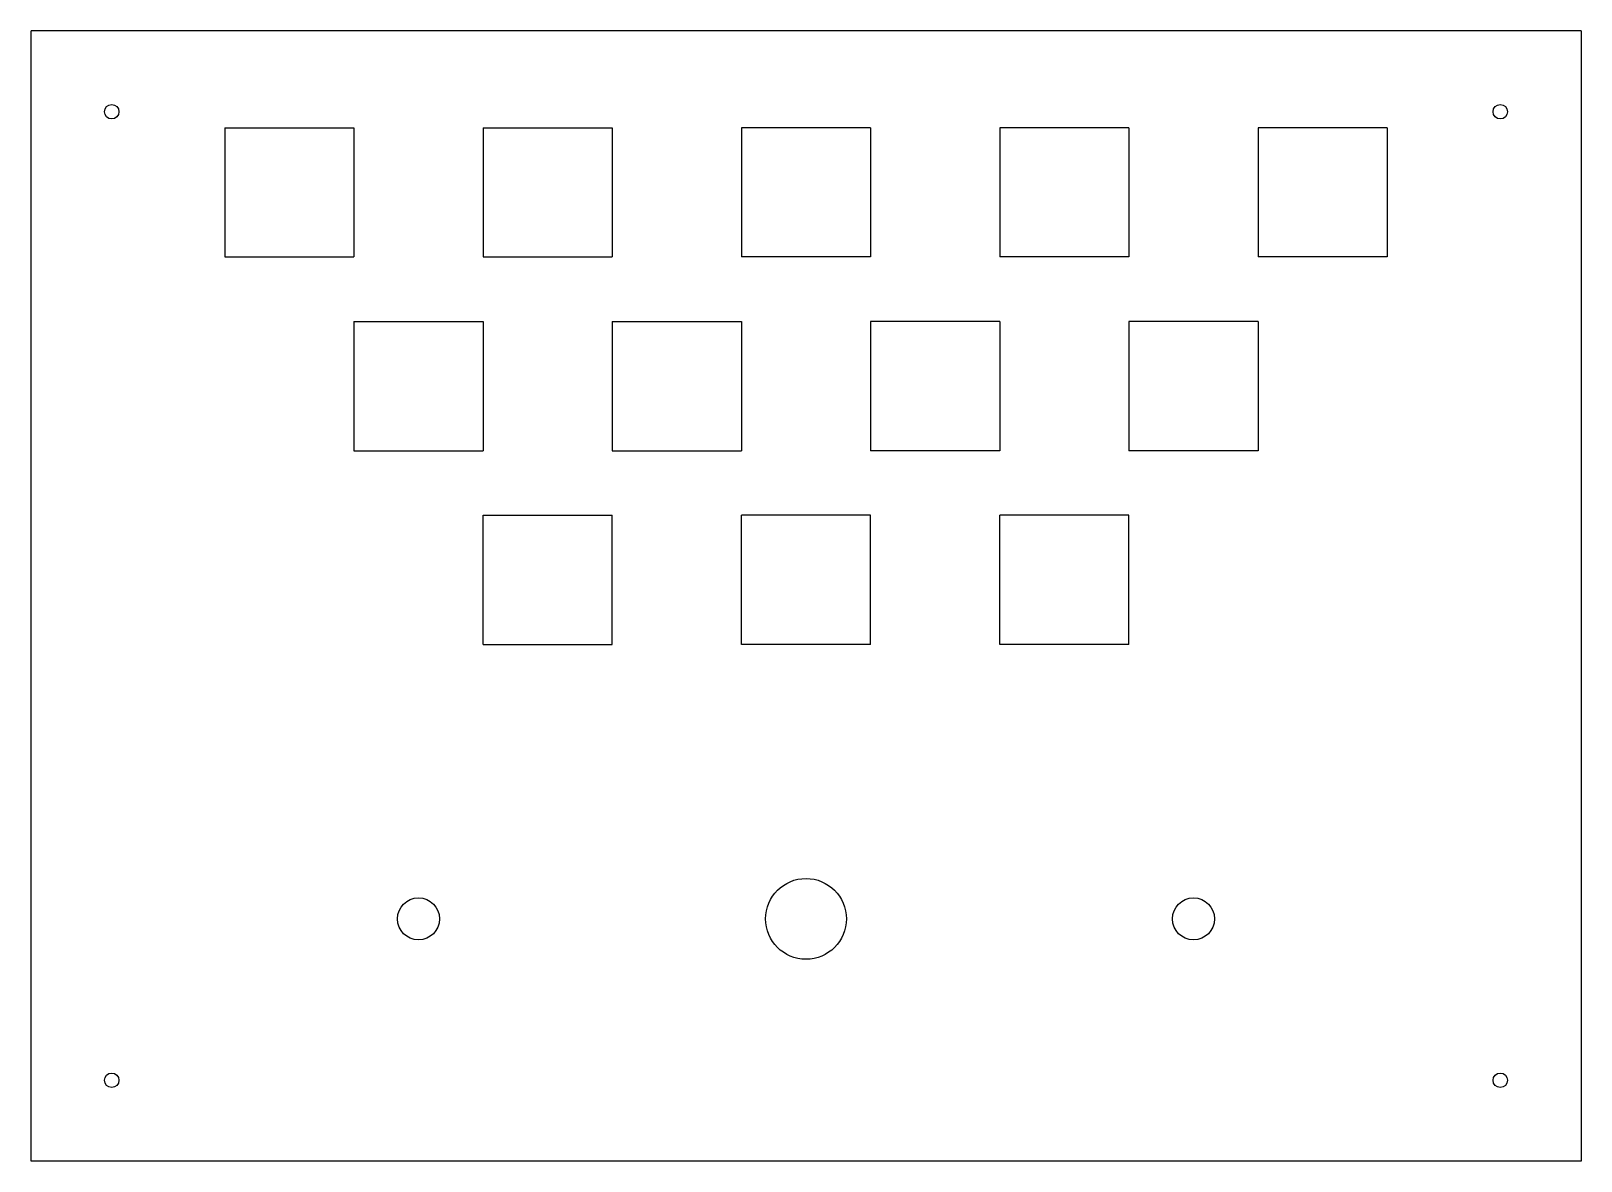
# Model space of a CAD drawing. Extents: x -240 to 240, y -175 to 175.
import ezdxf

# ---------------------------------------------------------------- set-up
doc = ezdxf.new("R2010")
doc.units = 0
doc.layers.add('VISIBLE', color=7, linetype='CONTINUOUS')

msp = doc.modelspace()

# ---------------------------------------------------------------- linework, layer by layer
at = {"layer": 'VISIBLE'}
for p, q in [((240, 175), (-240, 175)), ((-240, 175), (-240, -175)), ((240, 175), (240, -175)), ((-180, 145), (-180, 105)), ((-180, 145), (-140, 145)), ((-140, 145), (-140, 105)), ((-100, 145), (-100, 105)), ((-100, 145), (-60, 145)), ((-60, 145), (-60, 105)), ((20, 145), (-20, 145)), ((-20, 145), (-20, 105)), ((20, 145), (20, 105)), ((100, 145), (60, 145)), ((60, 145), (60, 105)), ((100, 145), (100, 105)), ((180, 145), (140, 145)), ((140, 145), (140, 105)), ((180, 145), (180, 105)), ((-180, 105), (-140, 105)), ((-100, 105), (-60, 105)), ((20, 105), (-20, 105)), ((100, 105), (60, 105)), ((180, 105), (140, 105)), ((-140, 85), (-140, 45)), ((-140, 85), (-100, 85)), ((-100, 85), (-100, 45)), ((-60, 85), (-60, 45)), ((-60, 85), (-20, 85)), ((-20, 85), (-20, 45)), ((60, 85), (20, 85)), ((20, 85), (20, 45)), ((60, 85), (60, 45)), ((140, 85), (100, 85)), ((100, 85), (100, 45)), ((140, 85), (140, 45)), ((-140, 45), (-100, 45)), ((-60, 45), (-20, 45)), ((60, 45), (20, 45)), ((140, 45), (100, 45)), ((-100, -15), (-100, 25)), ((-100, 25), (-60, 25)), ((-60, -15), (-60, 25)), ((-20, -15), (-20, 25)), ((20, 25), (-20, 25)), ((20, -15), (20, 25)), ((100, 25), (60, 25)), ((60, -15), (60, 25)), ((100, -15), (100, 25)), ((-100, -15), (-60, -15)), ((20, -15), (-20, -15)), ((100, -15), (60, -15)), ((240, -175), (-240, -175))]:
    msp.add_line(p, q, dxfattribs=at)
for centre, radius in [((-215, 150), 2.25), ((215, 150), 2.25), ((0, -100), 12.5), ((-120, -100), 6.5), ((120, -100), 6.5), ((-215, -150), 2.25), ((215, -150), 2.25)]:
    msp.add_circle(centre, radius, dxfattribs=at)

doc.saveas('drawing.dxf')
